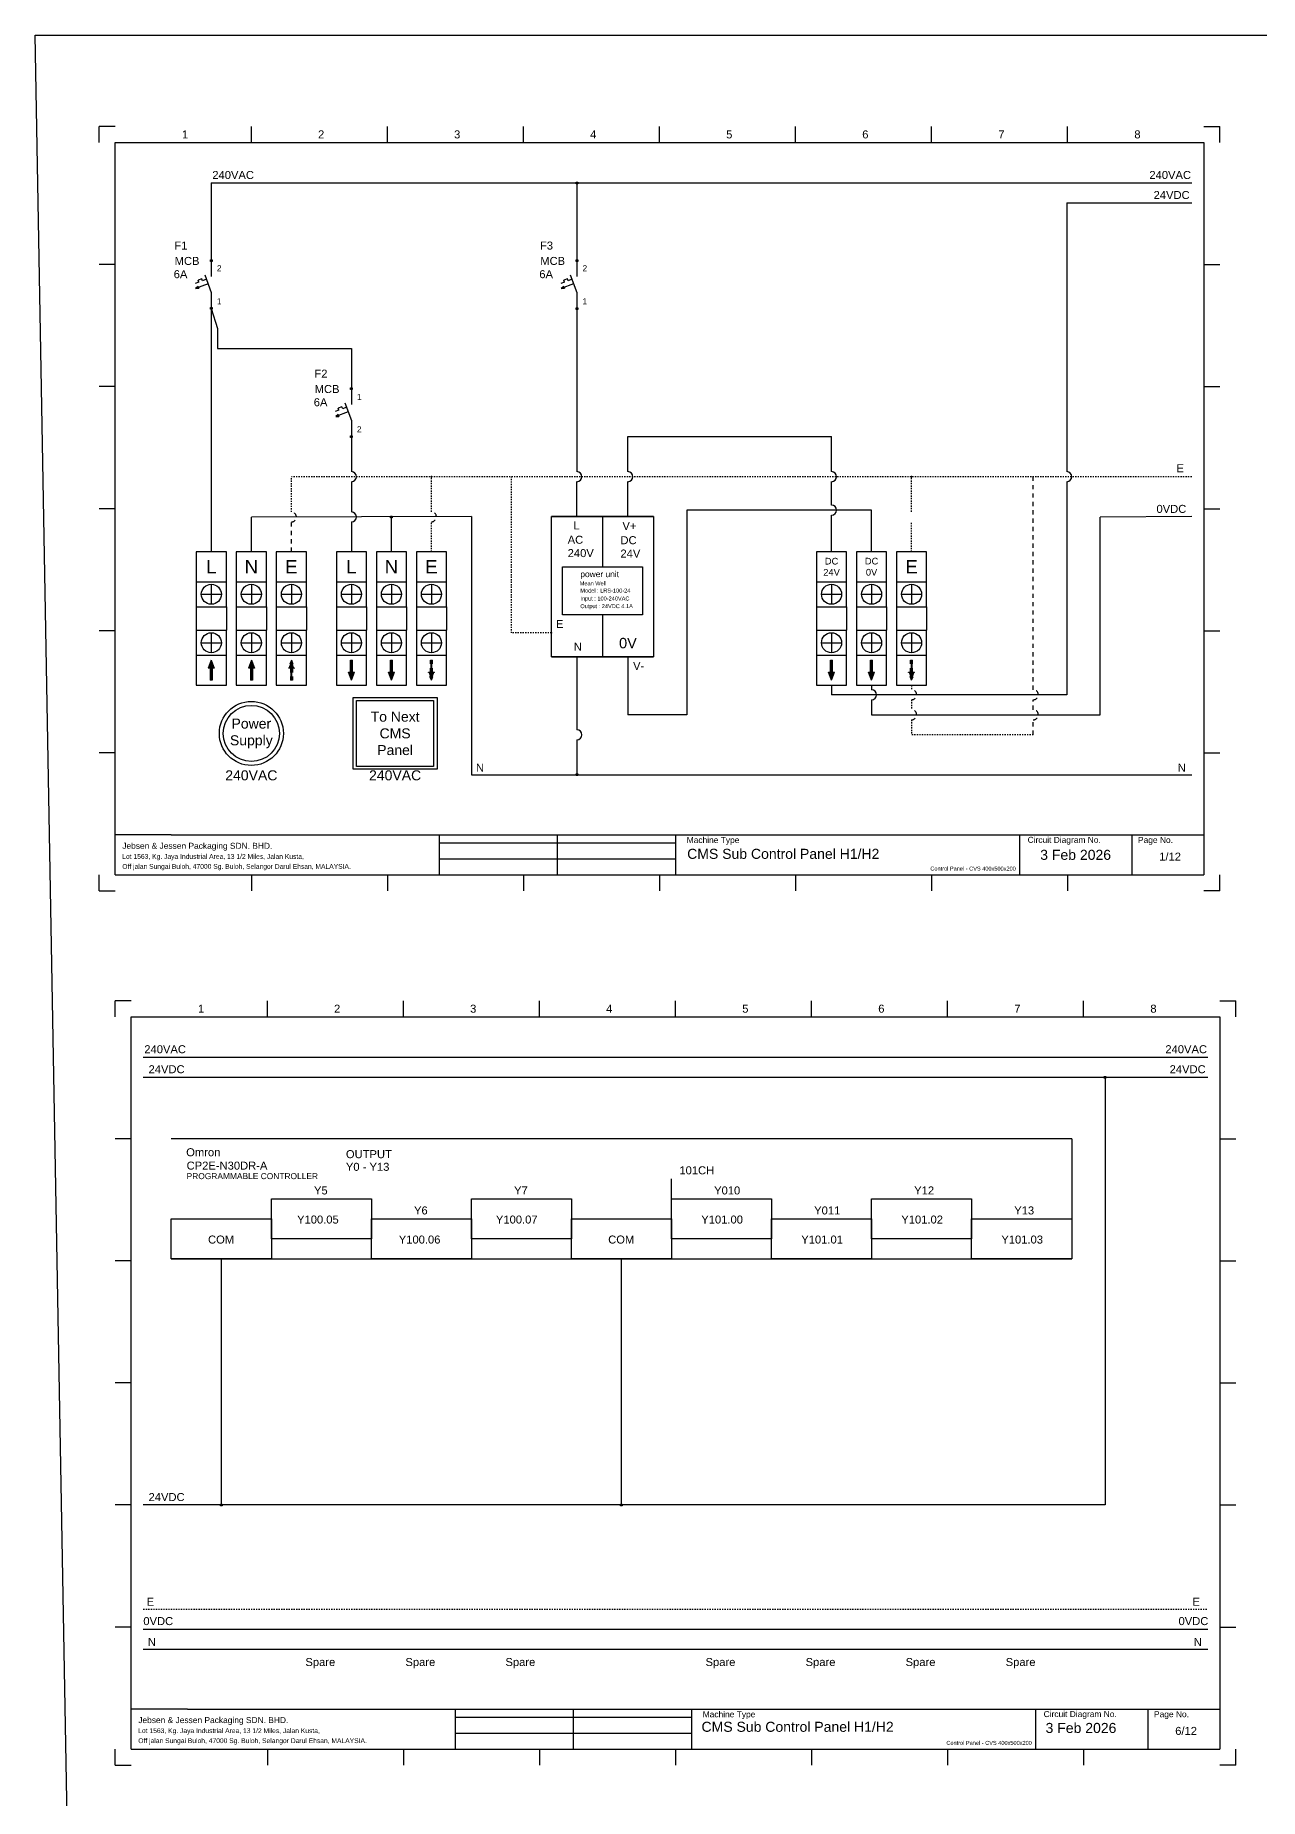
# Model space of a CAD drawing. Header units: millimetres. Extents: x -274 to 1996, y -129 to 878.
# Drawn here: x -274 to 92, y 350 to 878 of the extents above; entities that cross this region are included whole.
import ezdxf
from ezdxf.enums import TextEntityAlignment as Align

# ---------------------------------------------------------------- set-up
doc = ezdxf.new("R2010")
doc.units = ezdxf.units.MM
doc.linetypes.add('JIS_02_1.2', pattern=[2.5, 1.25, -1.25])
for name, color, linetype in [('Wire-AC', 1, 'Continuous'), ('Wire-DC', 5, 'Continuous'), ('Wire-Ground', 3, 'JIS_02_1.2')]:
    doc.layers.add(name, color=color, linetype=linetype)
doc.styles.get("Standard").update_dxf_attribs({"font": 'arial.ttf'})

# ---------------------------------------------------------------- blocks, each defined once
blk = doc.blocks.new('Title')
at = {"transparency": 33554687, "flags": 8}
blk.add_attdef('MACHINE', (3.5, -7.19), '', height=3, dxfattribs=at)
blk.add_attdef('DATE', text='', height=3, dxfattribs=at).set_placement((119.79, -5.99), align=Align.MIDDLE_CENTER)
blk = doc.blocks.new('Dot')
at = {"transparency": 33554687}
for p, q in [((-0.25, -0.25), (0.25, 0.25)), ((0.25, -0.25), (-0.25, 0.25))]:
    blk.add_line(p, q, dxfattribs=at)
blk.add_lwpolyline([(0.25, -0.25), (-0.25, -0.25), (-0.25, 0.25), (0.25, 0.25)], close=True, dxfattribs=at)
blk = doc.blocks.new('Terminal Block')
at = {"transparency": 33554687}
for p, q in [((9, 0), (0, 0)), ((0, 0), (0, -16.5)), ((9, -16.5), (9, 0)), ((0, -23.5), (0, -40)), ((9, -40), (9, -23.5)), ((0, -40), (9, -40))]:
    blk.add_line(p, q, dxfattribs=at)
for p, q in [((0, -9), (9, -9)), ((4.5, -9.75), (4.5, -15.75)), ((1.5, -12.75), (7.5, -12.75)), ((0, -16.5), (9, -16.5)), ((0, -23.5), (9, -23.5)), ((4.5, -24.25), (4.5, -30.25)), ((0, -31), (9, -31)), ((1.5, -27.25), (7.5, -27.25))]:
    blk.add_line(p, q)
for centre in [(4.5, -12.75), (4.5, -27.25)]:
    blk.add_circle(centre, 3)

msp = doc.modelspace()

# ---------------------------------------------------------------- hatches: boundary and pattern name
at = {"layer": 'Wire-AC'}
h = msp.add_hatch(color=256, dxfattribs=at)
h.dxf.hatch_style = 1
h.paths.add_polyline_path([(-221.66, 684.56), (-221.66, 688.15), (-222.26, 688.15), (-221.36, 690.55), (-220.46, 688.15), (-221.06, 688.15), (-221.06, 684.56), (-221.66, 684.56)], is_closed=False)
h = msp.add_hatch(color=256, dxfattribs=at)
h.dxf.hatch_style = 1
h.paths.add_polyline_path([(-209.68, 684.56), (-209.68, 688.15), (-210.28, 688.15), (-209.38, 690.55), (-208.48, 688.15), (-209.08, 688.15), (-209.08, 684.56), (-209.68, 684.56)], is_closed=False)
h = msp.add_hatch(color=256, dxfattribs=at)
h.dxf.hatch_style = 1
h.paths.add_polyline_path([(-179.13, 690.55), (-179.13, 686.95), (-178.53, 686.95), (-179.43, 684.56), (-180.33, 686.95), (-179.73, 686.95), (-179.73, 690.55), (-179.13, 690.55)], is_closed=False)
h = msp.add_hatch(color=256, dxfattribs=at)
h.dxf.hatch_style = 1
h.paths.add_polyline_path([(-167.15, 690.55), (-167.15, 686.95), (-166.55, 686.95), (-167.45, 684.56), (-168.35, 686.95), (-167.75, 686.95), (-167.75, 690.55), (-167.15, 690.55)], is_closed=False)
at = {"layer": 'Wire-DC'}
h = msp.add_hatch(color=256, dxfattribs=at)
h.dxf.hatch_style = 1
h.paths.add_polyline_path([(-35.38, 690.55), (-35.38, 686.95), (-34.78, 686.95), (-35.68, 684.56), (-36.58, 686.95), (-35.98, 686.95), (-35.98, 690.55), (-35.38, 690.55)], is_closed=False)
h = msp.add_hatch(color=256, dxfattribs=at)
h.dxf.hatch_style = 1
h.paths.add_polyline_path([(-23.4, 690.55), (-23.4, 686.95), (-22.8, 686.95), (-23.7, 684.56), (-24.6, 686.95), (-24, 686.95), (-24, 690.55), (-23.4, 690.55)], is_closed=False)
at = {"layer": 'Wire-Ground'}
h = msp.add_hatch(color=256, dxfattribs=at)
h.dxf.hatch_style = 1
h.paths.add_polyline_path([(-197.7, 684.56), (-197.7, 688.15), (-198.3, 688.15), (-197.4, 690.55), (-196.5, 688.15), (-197.1, 688.15), (-197.1, 684.56), (-197.7, 684.56)], is_closed=False)
h = msp.add_hatch(color=256, dxfattribs=at)
h.dxf.hatch_style = 1
h.paths.add_polyline_path([(-155.17, 690.55), (-155.17, 686.95), (-154.57, 686.95), (-155.47, 684.56), (-156.37, 686.95), (-155.77, 686.95), (-155.77, 690.55), (-155.17, 690.55)], is_closed=False)
h = msp.add_hatch(color=256, dxfattribs=at)
h.dxf.hatch_style = 1
h.paths.add_polyline_path([(-11.42, 690.55), (-11.42, 686.95), (-10.82, 686.95), (-11.72, 684.56), (-12.62, 686.95), (-12.02, 686.95), (-12.02, 690.55), (-11.42, 690.55)], is_closed=False)

# ---------------------------------------------------------------- linework, layer by layer
for p, q in [((-250.11, 850.33), (-254.9, 850.33)), ((-254.9, 845.54), (-254.9, 850.33)), ((-209.38, 845.54), (-209.38, 850.33)), ((-168.65, 845.54), (-168.65, 850.33)), ((-127.92, 845.54), (-127.92, 850.33)), ((-87.19, 845.54), (-87.19, 850.33)), ((-46.46, 845.54), (-46.46, 850.33)), ((-5.73, 845.54), (-5.73, 850.33)), ((35, 845.54), (35, 850.33)), ((75.73, 850.33), (80.52, 850.33)), ((80.52, 845.54), (80.52, 850.33)), ((-250.11, 845.54), (75.73, 845.54)), ((-250.11, 626.32), (-250.11, 845.54)), ((75.73, 845.54), (75.73, 626.32)), ((-250.11, 809), (-254.9, 809)), ((75.73, 809), (80.52, 809)), ((-250.11, 772.47), (-254.9, 772.47)), ((75.73, 772.47), (80.52, 772.47)), ((-250.11, 735.93), (-254.9, 735.93)), ((75.73, 735.93), (80.52, 735.93)), ((-104.28, 733.54), (-119.53, 733.54)), ((-104.28, 733.54), (-104.28, 718.52)), ((-89.03, 733.54), (-104.28, 733.54)), ((-104.28, 704.15), (-104.28, 691.61)), ((-250.11, 699.39), (-254.9, 699.39)), ((75.73, 699.39), (80.52, 699.39)), ((-119.53, 691.61), (-104.28, 691.61)), ((-104.28, 691.61), (-89.03, 691.61)), ((-250.11, 662.86), (-254.9, 662.86)), ((75.73, 662.86), (80.52, 662.86)), ((-178.23, 638.3), (75.73, 638.3)), ((-153.17, 635.9), (-82.4, 635.9)), ((-153.17, 631.11), (-82.4, 631.11)), ((-254.9, 621.53), (-254.9, 626.32)), ((-250.11, 626.32), (75.73, 626.32)), ((-209.38, 626.32), (-209.38, 621.53)), ((-168.65, 626.32), (-168.65, 621.53)), ((-127.92, 626.32), (-127.92, 621.53)), ((-87.19, 626.32), (-87.19, 621.53)), ((-46.46, 626.32), (-46.46, 621.53)), ((-5.73, 626.32), (-5.73, 621.53)), ((35, 626.32), (35, 621.53)), ((80.52, 621.53), (80.52, 626.32)), ((-254.9, 621.53), (-250.11, 621.53)), ((80.52, 621.53), (75.73, 621.53)), ((-245.32, 588.63), (-250.11, 588.63)), ((-250.11, 583.84), (-250.11, 588.63)), ((-204.59, 583.84), (-204.59, 588.63)), ((-163.86, 583.84), (-163.86, 588.63)), ((-123.13, 583.84), (-123.13, 588.63)), ((-82.4, 583.84), (-82.4, 588.63)), ((-41.67, 583.84), (-41.67, 588.63)), ((-0.94, 583.84), (-0.94, 588.63)), ((39.79, 583.84), (39.79, 588.63)), ((80.52, 588.63), (85.31, 588.63)), ((85.31, 583.84), (85.31, 588.63)), ((-245.32, 583.84), (80.52, 583.84)), ((-245.32, 364.62), (-245.32, 583.84)), ((80.52, 583.84), (80.52, 364.62)), ((-245.32, 547.3), (-250.11, 547.3)), ((36.2, 547.3), (-233.34, 547.3)), ((36.2, 547.3), (36.2, 511.36)), ((80.52, 547.3), (85.31, 547.3)), ((-83.6, 529.33), (-83.6, 535.32)), ((-245.32, 510.76), (-250.11, 510.76)), ((-233.34, 511.36), (36.2, 511.36)), ((80.52, 510.76), (85.31, 510.76)), ((-245.32, 474.23), (-250.11, 474.23)), ((80.52, 474.23), (85.31, 474.23)), ((-245.32, 437.69), (-250.11, 437.69)), ((80.52, 437.69), (85.31, 437.69)), ((-245.32, 401.15), (-250.11, 401.15)), ((80.52, 401.15), (85.31, 401.15)), ((-173.44, 376.6), (80.52, 376.6)), ((-148.38, 374.2), (-77.61, 374.2)), ((-250.11, 359.82), (-250.11, 364.62)), ((-245.32, 364.62), (80.52, 364.62)), ((-204.59, 364.62), (-204.59, 359.82)), ((-163.86, 364.62), (-163.86, 359.82)), ((-148.38, 369.41), (-77.61, 369.41)), ((-123.13, 364.62), (-123.13, 359.82)), ((-82.4, 364.62), (-82.4, 359.82)), ((-41.67, 364.62), (-41.67, 359.82)), ((-0.94, 364.62), (-0.94, 359.82)), ((39.79, 364.62), (39.79, 359.82)), ((85.31, 359.82), (85.31, 364.62)), ((-250.11, 359.82), (-245.32, 359.82)), ((85.31, 359.82), (80.52, 359.82))]:
    msp.add_line(p, q)
at = {"transparency": 33554687}
for p, q in [((-225.86, 706.55), (-225.86, 699.55)), ((-216.86, 706.55), (-216.86, 699.55)), ((-213.88, 706.55), (-213.88, 699.55)), ((-204.88, 706.55), (-204.88, 699.55)), ((-201.9, 706.55), (-201.9, 699.55)), ((-192.9, 706.55), (-192.9, 699.55)), ((-183.93, 706.55), (-183.93, 699.55)), ((-174.93, 706.55), (-174.93, 699.55)), ((-171.95, 706.55), (-171.95, 699.55)), ((-162.95, 706.55), (-162.95, 699.55)), ((-159.97, 706.55), (-159.97, 699.55)), ((-150.97, 706.55), (-150.97, 699.55)), ((-40.18, 706.55), (-40.18, 699.55)), ((-31.18, 706.55), (-31.18, 699.55)), ((-28.2, 706.55), (-28.2, 699.55)), ((-19.2, 706.55), (-19.2, 699.55)), ((-16.22, 706.55), (-16.22, 699.55)), ((-7.22, 706.55), (-7.22, 699.55))]:
    msp.add_line(p, q, dxfattribs=at)
at = {"lineweight": -3}
for p, q in [((-233.34, 638.3), (-250.11, 638.3)), ((-233.34, 638.3), (-178.23, 638.3)), ((-153.17, 638.3), (-153.17, 626.32)), ((-117.78, 638.3), (-117.78, 626.32)), ((-82.4, 638.3), (-82.4, 626.32)), ((20.62, 638.3), (20.62, 626.32)), ((54.17, 638.3), (54.17, 626.32)), ((-228.54, 376.6), (-245.32, 376.6)), ((-228.54, 376.6), (-173.44, 376.6)), ((-148.38, 376.6), (-148.38, 364.62)), ((-112.99, 376.6), (-112.99, 364.62)), ((-77.61, 376.6), (-77.61, 364.62)), ((25.42, 376.6), (25.42, 364.62)), ((58.96, 376.6), (58.96, 364.62))]:
    msp.add_line(p, q, dxfattribs=at)
for points in [[(-274.07, 877.64), (1527.61, 877.64), (1545.62, -128.79), (-256.06, -128.79)], [(-119.53, 733.54), (-89.03, 733.54), (-89.03, 691.61), (-119.53, 691.61)], [(-116.26, 718.52), (-92.3, 718.52), (-92.3, 704.15), (-116.26, 704.15)], [(-178.89, 679.37), (-153.79, 679.37), (-153.79, 657.92), (-178.89, 657.92)], [(-177.88, 678.51), (-154.8, 678.51), (-154.8, 658.78), (-177.88, 658.78)], [(-203.39, 529.33), (-173.44, 529.33), (-173.44, 517.35), (-203.39, 517.35)], [(-143.49, 529.33), (-113.54, 529.33), (-113.54, 517.35), (-143.49, 517.35)], [(-83.6, 529.33), (-53.65, 529.33), (-53.65, 517.35), (-83.6, 517.35)], [(-23.7, 529.33), (6.25, 529.33), (6.25, 517.35), (-23.7, 517.35)], [(-233.34, 523.34), (-203.39, 523.34), (-203.39, 511.36), (-233.34, 511.36)], [(-173.44, 523.34), (-143.49, 523.34), (-143.49, 511.36), (-173.44, 511.36)], [(-113.54, 523.34), (-83.6, 523.34), (-83.6, 511.36), (-113.54, 511.36)], [(-53.65, 523.34), (-23.7, 523.34), (-23.7, 511.36), (-53.65, 511.36)], [(6.25, 523.34), (36.2, 523.34), (36.2, 511.36), (6.25, 511.36)]]:
    msp.add_lwpolyline(points, close=True)
for radius in [9.58, 8.39]:
    msp.add_circle((-209.38, 668.65), radius)
for p in [(-155.47, 745.54), (-155.47, 745.51), (-11.72, 745.54), (-11.72, 745.51), (-111.91, 733.56), (-111.91, 733.54), (-96.66, 733.56), (-96.66, 733.54), (-91.7, 733.54), (-119.53, 698.74), (-119.53, 698.72), (-115.65, 691.61), (-111.91, 691.63), (-111.91, 691.61), (-96.66, 691.63), (-96.66, 691.61), (-91.7, 691.61), (-218.36, 511.36), (-98.57, 511.36)]:
    msp.add_point(p)
at = {"linetype": 'ByBlock', "lineweight": -3}
for p in [(-218.36, 511.36), (-98.57, 511.36)]:
    msp.add_point(p, dxfattribs=at)
at = {"layer": 'Wire-AC'}
for p, q in [((-221.36, 833.44), (72.13, 833.44)), ((-221.36, 833.44), (-221.36, 810.2)), ((-111.91, 833.44), (-111.91, 810.2)), ((-221.36, 810.2), (-221.36, 805.41)), ((-111.91, 810.2), (-111.91, 805.41)), ((-225.08, 803.74), (-226.2, 803.31)), ((-222.35, 803.27), (-226.05, 801.85)), ((-225.32, 802.45), (-226.05, 801.85)), ((-225.29, 802.38), (-226.05, 801.85)), ((-225.32, 802.45), (-225.1, 801.89)), ((-224.18, 804.73), (-225.3, 804.3)), ((-225.08, 803.74), (-225.3, 804.3)), ((-223.96, 804.17), (-224.18, 804.73)), ((-222.85, 804.6), (-223.96, 804.17)), ((-223.34, 805.93), (-221.36, 800.62)), ((-115.63, 803.74), (-116.75, 803.31)), ((-112.9, 803.27), (-116.6, 801.85)), ((-115.87, 802.45), (-116.6, 801.85)), ((-115.84, 802.38), (-116.6, 801.85)), ((-115.87, 802.45), (-115.66, 801.89)), ((-114.73, 804.73), (-115.85, 804.3)), ((-115.63, 803.74), (-115.85, 804.3)), ((-114.51, 804.17), (-114.73, 804.73)), ((-113.4, 804.6), (-114.51, 804.17)), ((-113.89, 805.93), (-111.91, 800.62)), ((-225.27, 802.31), (-226.05, 801.85)), ((-225.24, 802.24), (-226.05, 801.85)), ((-225.19, 802.1), (-226.05, 801.85)), ((-225.16, 802.03), (-226.05, 801.85)), ((-225.13, 801.96), (-226.05, 801.85)), ((-226.05, 801.85), (-225.1, 801.89)), ((-221.36, 800.62), (-221.36, 795.83)), ((-115.82, 802.31), (-116.6, 801.85)), ((-115.79, 802.24), (-116.6, 801.85)), ((-115.74, 802.1), (-116.6, 801.85)), ((-115.71, 802.03), (-116.6, 801.85)), ((-115.68, 801.96), (-116.6, 801.85)), ((-116.6, 801.85), (-115.66, 801.89)), ((-111.91, 800.62), (-111.91, 795.83)), ((-221.36, 795.83), (-221.36, 723.05)), ((-221.36, 795.83), (-219.56, 789.84)), ((-111.91, 795.83), (-111.91, 747.01)), ((-219.56, 789.84), (-219.56, 783.85)), ((-219.56, 783.85), (-179.43, 783.85)), ((-179.43, 783.85), (-179.43, 771.87)), ((-179.43, 771.87), (-179.43, 767.08)), ((-182.25, 766.4), (-183.37, 765.97)), ((-183.16, 765.41), (-183.37, 765.97)), ((-182.04, 765.84), (-182.25, 766.4)), ((-180.92, 766.27), (-182.04, 765.84)), ((-181.41, 767.59), (-179.43, 762.29)), ((-183.16, 765.41), (-184.27, 764.98)), ((-180.42, 764.94), (-184.12, 763.52)), ((-183.39, 764.12), (-184.12, 763.52)), ((-183.37, 764.05), (-184.12, 763.52)), ((-183.34, 763.98), (-184.12, 763.52)), ((-183.31, 763.91), (-184.12, 763.52)), ((-183.26, 763.77), (-184.12, 763.52)), ((-183.23, 763.7), (-184.12, 763.52)), ((-183.2, 763.63), (-184.12, 763.52)), ((-184.12, 763.52), (-183.18, 763.56)), ((-183.39, 764.12), (-183.18, 763.56)), ((-179.43, 762.29), (-179.43, 757.49)), ((-179.43, 757.49), (-179.43, 747.01)), ((-179.43, 744.02), (-179.43, 737.73)), ((-179.43, 744.02), (-179.43, 734.95)), ((-111.91, 733.54), (-111.91, 744.02)), ((-143.49, 733.54), (-209.38, 733.39)), ((-209.38, 723.05), (-209.38, 733.39)), ((-179.43, 731.96), (-179.43, 723.05)), ((-167.45, 723.05), (-167.45, 733.48)), ((-143.49, 733.54), (-143.49, 656.27)), ((-111.91, 691.61), (-111.91, 669.75)), ((-221.36, 690.55), (-222.26, 688.15)), ((-221.66, 688.15), (-222.26, 688.15)), ((-221.66, 688.15), (-221.66, 684.56)), ((-221.36, 690.55), (-220.46, 688.15)), ((-221.06, 688.15), (-221.06, 684.56)), ((-220.46, 688.15), (-221.06, 688.15)), ((-209.38, 690.55), (-210.28, 688.15)), ((-209.68, 688.15), (-210.28, 688.15)), ((-209.68, 688.15), (-209.68, 684.56)), ((-209.38, 690.55), (-208.48, 688.15)), ((-209.08, 688.15), (-209.08, 684.56)), ((-208.48, 688.15), (-209.08, 688.15)), ((-179.43, 684.56), (-180.33, 686.95)), ((-180.33, 686.95), (-179.73, 686.95)), ((-179.73, 686.95), (-179.73, 690.55)), ((-179.73, 690.55), (-179.13, 690.55)), ((-179.43, 684.56), (-178.53, 686.95)), ((-179.13, 686.95), (-179.13, 690.55)), ((-179.13, 686.95), (-178.53, 686.95)), ((-167.45, 684.56), (-168.35, 686.95)), ((-168.35, 686.95), (-167.75, 686.95)), ((-167.75, 686.95), (-167.75, 690.55)), ((-167.75, 690.55), (-167.15, 690.55)), ((-167.45, 684.56), (-166.55, 686.95)), ((-167.15, 686.95), (-167.15, 690.55)), ((-167.15, 686.95), (-166.55, 686.95)), ((-221.06, 684.56), (-221.66, 684.56)), ((-209.08, 684.56), (-209.68, 684.56)), ((-111.91, 666.75), (-111.91, 656.27)), ((-143.49, 656.27), (72.13, 656.27)), ((-241.72, 571.73), (76.93, 571.73))]:
    msp.add_line(p, q, dxfattribs=at)
at = {"layer": 'Wire-AC', "lineweight": -3}
msp.add_line((-241.72, 394.56), (76.93, 394.56), dxfattribs=at)
at = {"layer": 'Wire-AC'}
for centre in [(-179.43, 745.51), (-111.91, 745.51), (-179.43, 733.45), (-111.91, 668.25)]:
    msp.add_arc(centre, 1.5, 270, 90, dxfattribs=at)
for p in [(-111.91, 833.44), (-221.36, 810.23), (-221.36, 810.2), (-111.91, 810.23), (-111.91, 810.2), (-221.36, 795.85), (-221.36, 795.83), (-179.43, 771.89), (-179.43, 771.87), (-179.43, 757.52), (-179.43, 757.49)]:
    msp.add_point(p, dxfattribs=at)
at = {"layer": 'Wire-DC'}
for p, q in [((34.72, 827.45), (72.13, 827.45)), ((34.72, 827.45), (34.72, 747.01)), ((-96.66, 747.01), (-96.66, 757.49)), ((-96.66, 757.49), (-35.68, 757.49)), ((-96.66, 733.54), (-96.66, 744.02)), ((34.72, 744.02), (34.72, 680.23)), ((72.13, 733.54), (44.72, 733.42)), ((-96.66, 691.61), (-96.66, 674.24)), ((-35.68, 684.56), (-36.58, 686.95)), ((-36.58, 686.95), (-35.98, 686.95)), ((-35.98, 686.95), (-35.98, 690.55)), ((-35.98, 690.55), (-35.38, 690.55)), ((-35.68, 684.56), (-34.78, 686.95)), ((-35.38, 686.95), (-35.38, 690.55)), ((-35.38, 686.95), (-34.78, 686.95)), ((-23.7, 684.56), (-24.6, 686.95)), ((-24.6, 686.95), (-24, 686.95)), ((-24, 686.95), (-24, 690.55)), ((-24, 690.55), (-23.4, 690.55)), ((-23.7, 684.56), (-22.8, 686.95)), ((-23.4, 686.95), (-23.4, 690.55)), ((-23.4, 686.95), (-22.8, 686.95)), ((-35.68, 683.05), (-35.68, 680.23)), ((34.72, 680.23), (-35.68, 680.23)), ((-218.36, 437.69), (-218.36, 511.36)), ((-98.57, 437.69), (-98.57, 511.36)), ((46.2, 437.69), (-241.72, 437.69))]:
    msp.add_line(p, q, dxfattribs=at)
at = {"layer": 'Wire-DC', "transparency": 33554687}
for p, q in [((-35.68, 747.01), (-35.68, 757.49)), ((-35.68, 737.01), (-35.68, 744.02)), ((-23.7, 735.51), (-79.03, 735.51)), ((-79.03, 735.51), (-79.03, 674.24)), ((-35.68, 723.05), (-35.68, 734.02)), ((-23.7, 723.05), (-23.7, 735.51)), ((44.72, 674.24), (44.72, 733.42)), ((-23.7, 683.05), (-23.7, 681.73)), ((-23.7, 678.73), (-23.7, 674.24)), ((-79.03, 674.24), (-96.66, 674.24)), ((-23.7, 674.24), (44.72, 674.24)), ((46.2, 565.74), (46.2, 437.69))]:
    msp.add_line(p, q, dxfattribs=at)
at = {"layer": 'Wire-DC', "lineweight": -3}
for p, q in [((-241.72, 565.74), (76.93, 565.74)), ((-241.72, 400.55), (76.93, 400.55))]:
    msp.add_line(p, q, dxfattribs=at)
at = {"layer": 'Wire-DC'}
for centre in [(-96.66, 745.51), (-35.68, 745.51), (34.72, 745.51), (-35.68, 735.51), (-23.7, 680.23)]:
    msp.add_arc(centre, 1.5, 270, 90, dxfattribs=at)
at = {"layer": 'Wire-Ground', "ltscale": 0.3}
for p, q in [((72.13, 745.51), (-197.4, 745.51)), ((-197.4, 734.95), (-197.4, 745.51)), ((-155.47, 735.01), (-155.47, 745.51)), ((-131.51, 698.72), (-131.51, 745.51)), ((-11.72, 735.01), (-11.72, 745.51)), ((-155.47, 723.05), (-155.47, 732.01)), ((-11.72, 723.05), (-11.72, 732.01)), ((-119.53, 698.72), (-131.51, 698.72)), ((-11.72, 683.05), (-11.72, 681.73)), ((-11.72, 678.73), (-11.72, 675.74)), ((-11.72, 672.74), (-11.72, 668.25)), ((24.72, 668.25), (-11.72, 668.25)), ((-241.72, 406.54), (76.93, 406.54))]:
    msp.add_line(p, q, dxfattribs=at)
at = {"layer": 'Wire-Ground', "transparency": 33554687}
for p, q in [((24.72, 681.73), (24.72, 745.51)), ((-197.4, 723.05), (-197.4, 731.95)), ((24.72, 675.74), (24.72, 678.73)), ((24.72, 668.25), (24.72, 672.74))]:
    msp.add_line(p, q, dxfattribs=at)
at = {"layer": 'Wire-Ground'}
for p, q in [((-197.4, 690.55), (-198.3, 688.15)), ((-197.7, 688.15), (-198.3, 688.15)), ((-197.7, 688.15), (-197.7, 684.56)), ((-197.4, 690.55), (-196.5, 688.15)), ((-197.1, 688.15), (-197.1, 684.56)), ((-196.5, 688.15), (-197.1, 688.15)), ((-155.47, 684.56), (-156.37, 686.95)), ((-156.37, 686.95), (-155.77, 686.95)), ((-155.77, 686.95), (-155.77, 690.55)), ((-155.77, 690.55), (-155.17, 690.55)), ((-155.47, 684.56), (-154.57, 686.95)), ((-155.17, 686.95), (-155.17, 690.55)), ((-155.17, 686.95), (-154.57, 686.95)), ((-11.72, 684.56), (-12.62, 686.95)), ((-12.62, 686.95), (-12.02, 686.95)), ((-12.02, 686.95), (-12.02, 690.55)), ((-12.02, 690.55), (-11.42, 690.55)), ((-11.72, 684.56), (-10.82, 686.95)), ((-11.42, 686.95), (-11.42, 690.55)), ((-11.42, 686.95), (-10.82, 686.95)), ((-197.1, 684.56), (-197.7, 684.56))]:
    msp.add_line(p, q, dxfattribs=at)
for centre in [(-197.4, 733.45), (-155.47, 733.51), (-11.72, 680.23), (24.72, 680.23), (-11.72, 674.24), (24.72, 674.24)]:
    msp.add_arc(centre, 1.5, 270, 90, dxfattribs=at)

# ---------------------------------------------------------------- block references
at = {"transparency": 33554687}
for p in [(-225.86, 723.05), (-213.88, 723.05), (-201.9, 723.05), (-183.93, 723.05), (-171.95, 723.05), (-159.97, 723.05), (-40.18, 723.05), (-28.2, 723.05), (-16.22, 723.05)]:
    msp.add_blockref('Terminal Block', p, dxfattribs=at)
at = {"color": 5, "transparency": 33554687}
ref = msp.add_blockref('Title', (-82.4, 638.3), dxfattribs=at)
ref.add_attrib('MACHINE', 'CMS Sub Control Panel H1/H2', (-78.9, 631.11), dxfattribs={"height": 3, "flags": 8})
ref.add_attrib('DATE', '3 Feb 2026', dxfattribs={"height": 3, "flags": 8}).set_placement((37.39, 632.31), align=Align.MIDDLE_CENTER)
at = {"layer": 'Wire-AC', "transparency": 33554687}
for p in [(-111.91, 833.44), (-221.36, 810.2), (-111.91, 810.2), (-221.36, 795.86), (-111.91, 795.83), (-179.43, 771.87), (-179.43, 757.49), (-167.45, 733.48), (-111.91, 656.27)]:
    msp.add_blockref('Dot', p, dxfattribs=at)
at = {"layer": 'Wire-DC', "transparency": 33554687}
for p in [(46.2, 565.74), (-218.36, 437.69), (-98.57, 437.69)]:
    msp.add_blockref('Dot', p, dxfattribs=at)

# ---------------------------------------------------------------- texts
for s, height, p in [('E', 2.4, (-118.18, 700.21)), ('0V', 3.109, (-99.3, 694.14))]:
    msp.add_text(s, height=height).set_placement(p)
at = {"lineweight": -3}
for s, height, p in [('Jebsen & Jessen Packaging SDN. BHD.', 1.7969, (-248.02, 634.11)), ('Machine Type', 1.7969, (-79.04, 635.84)), ('Circuit Diagram No.', 1.7969, (23.02, 635.9)), ('Page No.', 1.797, (56.06, 635.87)), ('Off jalan Sungai Buloh, 47000 Sg. Buloh, Selangor Darul Ehsan, MALAYSIA.', 1.4375, (-248.02, 628.12)), ('Lot 1563, Kg. Jaya Industrial Area, 13 1/2 Miles, Jalan Kusta,', 1.4375, (-248.02, 631.11)), ('101CH', 2.396, (-81.23, 536.67)), ('Y100.05', 2.396, (-195.69, 521.94)), ('Y100.07', 2.396, (-136.16, 521.94)), ('Y101.00', 2.396, (-74.68, 521.94)), ('Y101.02', 2.396, (-14.8, 521.94)), ('COM', 2.396, (-222.34, 515.95)), ('Y100.06', 2.396, (-165.24, 515.95)), ('COM', 2.396, (-102.55, 515.95)), ('Y101.01', 2.396, (-44.75, 515.95)), ('Y101.03', 2.396, (15.15, 515.95)), ('Machine Type', 1.7969, (-74.25, 374.14)), ('Circuit Diagram No.', 1.7969, (27.81, 374.2)), ('Page No.', 1.797, (60.85, 374.17)), ('Jebsen & Jessen Packaging SDN. BHD.', 1.7969, (-243.23, 372.4)), ('Lot 1563, Kg. Jaya Industrial Area, 13 1/2 Miles, Jalan Kusta,', 1.4375, (-243.23, 369.41)), ('Off jalan Sungai Buloh, 47000 Sg. Buloh, Selangor Darul Ehsan, MALAYSIA.', 1.4375, (-243.23, 366.41))]:
    msp.add_text(s, height=height, dxfattribs=at).set_placement(p)
at = {"attachment_point": 1}
for s, insert, char_height in [('1', (-230.14, 849.17), 2.4), ('2', (-189.41, 849.17), 2.4), ('3', (-148.69, 849.17), 2.4), ('4', (-107.96, 849.17), 2.4), ('5', (-67.23, 849.17), 2.4), ('6', (-26.5, 849.17), 2.4), ('7', (14.23, 849.17), 2.4), ('8', (54.96, 849.17), 2.4), ('Mean Well ', (-111.07, 714.17), 1.198), ('power unit ', (-110.89, 717.23), 1.7969), ('Output : 24VDC 4.1A ', (-110.89, 707.35), 1.1979), ('Model : LRS-100-24 ', (-110.89, 712.02), 1.1979), ('Input : 100-240VAC ', (-110.89, 709.64), 1.1979), ('1', (-225.35, 587.46), 2.4), ('2', (-184.62, 587.46), 2.4), ('3', (-143.89, 587.46), 2.4), ('4', (-103.16, 587.46), 2.4), ('5', (-62.43, 587.46), 2.4), ('6', (-21.71, 587.46), 2.4), ('7', (19.02, 587.46), 2.4), ('8', (59.75, 587.46), 2.4), ('Omron', (-228.88, 544.48), 2.396), ('OUTPUT', (-181.07, 543.91), 2.396), ('CP2E-N30DR-A', (-228.75, 540.48), 2.3958), ('Y0 - Y13', (-181.07, 540.12), 2.396), ('PROGRAMMABLE CONTROLLER', (-228.75, 537.03), 1.7969), ('Y5 ', (-190.63, 533.05), 2.396), ('Y7 ', (-130.73, 533.05), 2.396), ('Y010', (-70.84, 533.05), 2.396), ('Y12 ', (-10.94, 533.05), 2.396), ('Y6 ', (-160.68, 527.06), 2.396), ('Y011', (-40.89, 527.06), 2.396), ('Y13 ', (19.01, 527.06), 2.396)]:
    msp.add_mtext(s, dxfattribs=dict(at, insert=insert, char_height=char_height))
for s, insert, char_height, width, attachment_point in [('L', (-112.97, 732.12), 2.4, 5.9915, 1), ('V+', (-98.29, 731.97), 2.396, 5.9915, 1), ('AC\\P240V', (-114.68, 727.83), 2.396, 26.788, 1), ('DC\\P24V', (-98.88, 727.69), 2.396, 7.887, 1), ('N', (-112.84, 695.79), 2.4, 5.9915, 1), ('V-', (-95.1, 690.06), 2.396, 7.887, 1), ('Power Supply', (-209.38, 668.65), 3, 16.9577, 5), ('To Next\\PCMS\\PPanel', (-166.34, 668.65), 2.995, 23.0861, 5), ('Spare', (-193.2, 391.88), 2.396, 27.5244, 1), ('Spare', (-163.25, 391.88), 2.396, 27.5244, 1), ('Spare', (-133.3, 391.88), 2.396, 27.5244, 1), ('Spare', (-73.4, 391.88), 2.396, 27.5244, 1), ('Spare', (-43.45, 391.88), 2.396, 27.5244, 1), ('Spare', (-13.51, 391.88), 2.396, 27.5244, 1), ('Spare', (16.44, 391.88), 2.396, 27.5244, 1)]:
    msp.add_mtext(s, dxfattribs=dict(insert=insert, char_height=char_height, width=width, attachment_point=attachment_point))
at = {"lineweight": -3, "attachment_point": 1}
for s, insert, char_height, width in [('Control Panel - CVS 400x500x200', (-6.11, 628.79), 1.1979, 53.0764), ('1/12', (62.4, 632.97), 2.396, 9.5823), ('6/12', (67.19, 371.26), 2.396, 9.5823), ('Control Panel - CVS 400x500x200', (-1.31, 367.08), 1.1979, 53.0764)]:
    msp.add_mtext(s, dxfattribs=dict(at, insert=insert, char_height=char_height, width=width))
at = {"transparency": 33554687, "char_height": 3, "attachment_point": 7}
for s, insert, width in [('CMS Sub Control Panel H1/H2', (-74.61, 369.75), 100.0215), ('3 Feb 2026', (28.39, 369.41), 30.5634)]:
    msp.add_mtext(s, dxfattribs=dict(at, insert=insert, width=width))
at = {"layer": 'Wire-AC'}
for s, height, p in [('240VAC', 2.396, (-221.06, 834.62)), ('240VAC', 2.396, (59.46, 834.62)), ('F1', 2.396, (-232.42, 813.49)), ('F3', 2.396, (-122.97, 813.49)), ('2', 1.8, (-219.69, 807.02)), ('2', 1.8, (-110.24, 807.02)), ('1', 1.8, (-219.69, 797.11)), ('1', 1.8, (-110.24, 797.11)), ('F2', 2.396, (-190.49, 775.16)), ('1', 1.8, (-177.77, 768.5)), ('2', 1.8, (-177.77, 758.81)), ('N', 2.4, (-142.14, 657.21)), ('N', 2.4, (67.93, 657.21)), ('240VAC', 2.396, (-241.42, 572.92)), ('240VAC', 2.396, (64.25, 572.92)), ('240VAC', 2.396, (64.25, 572.92))]:
    msp.add_text(s, height=height, dxfattribs=at).set_placement(p)
at = {"layer": 'Wire-AC', "lineweight": -3}
for p in [(-240.37, 395.51), (72.72, 395.51)]:
    msp.add_text('N', height=2.4, dxfattribs=at).set_placement(p)
at = {"layer": 'Wire-AC', "char_height": 2.396, "attachment_point": 1}
for s, insert in [('MCB', (-232.34, 811.29)), ('MCB', (-122.89, 811.29)), ('6A', (-232.62, 807.32)), ('6A', (-123.17, 807.32)), ('MCB', (-190.42, 772.95)), ('6A', (-190.69, 768.99))]:
    msp.add_mtext(s, dxfattribs=dict(at, insert=insert))
at = {"layer": 'Wire-AC', "attachment_point": 5}
for s, insert, char_height, width in [('L', (-221.36, 718.55), 4, 9), ('N', (-209.38, 718.55), 4, 9), ('L', (-179.43, 718.55), 4, 9), ('N', (-167.45, 718.55), 4, 9), ('240VAC', (-209.38, 656.09), 3, 22.0399), ('240VAC', (-166.34, 656.09), 3, 22.0399)]:
    msp.add_mtext(s, dxfattribs=dict(at, insert=insert, char_height=char_height, width=width))
at = {"layer": 'Wire-DC'}
for s, p in [('24VDC', (60.73, 828.63)), ('0VDC', (61.59, 734.67)), ('24VDC', (-240.15, 438.87))]:
    msp.add_text(s, height=2.396, dxfattribs=at).set_placement(p)
at = {"layer": 'Wire-DC', "lineweight": -3}
for s, p in [('24VDC', (-240.15, 566.93)), ('24VDC', (65.52, 566.93)), ('24VDC', (65.52, 566.93)), ('0VDC', (-241.71, 401.74)), ('0VDC', (68.19, 401.74))]:
    msp.add_text(s, height=2.396, dxfattribs=at).set_placement(p)
at = {"layer": 'Wire-DC', "char_height": 2, "width": 9, "attachment_point": 5}
for s, insert in [('DC\\P24V', (-35.68, 718.55)), ('DC\\P0V', (-23.7, 718.55))]:
    msp.add_mtext(s, dxfattribs=dict(at, insert=insert))
at = {"layer": 'Wire-Ground'}
for p in [(67.57, 746.83), (-240.73, 407.52), (72.36, 407.52)]:
    msp.add_text('E', height=2.4, dxfattribs=at).set_placement(p)
at = {"layer": 'Wire-Ground', "char_height": 4, "width": 9, "attachment_point": 5}
for insert in [(-197.4, 718.55), (-155.47, 718.55), (-11.72, 718.55)]:
    msp.add_mtext('E', dxfattribs=dict(at, insert=insert))

doc.saveas('drawing.dxf')
